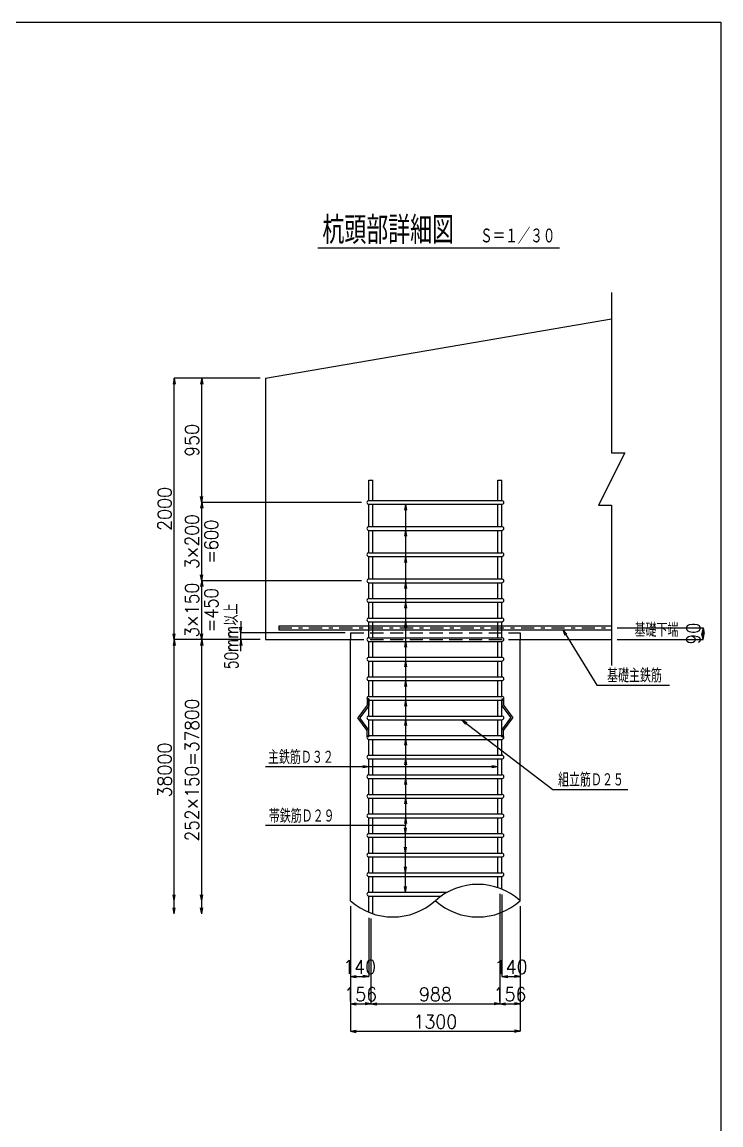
# Model space of a CAD drawing. Extents: x -19525 to 20025, y -14225 to 14225.
# Drawn here: x 11103 to 20025, y -226 to 13850 of the extents above; entities that cross this region are included whole.
import ezdxf
from ezdxf.enums import TextEntityAlignment as Align

# ---------------------------------------------------------------- set-up
doc = ezdxf.new("R2010")
doc.units = 0
doc.header["$LTSCALE"] = 0.2
doc.header["$MEASUREMENT"] = 0
doc.linetypes.add('CENTER', pattern=[1934.3, 841, -420.5, 252.3, -420.5])
doc.linetypes.add('DASHED', pattern=[1261.5, 841, -420.5])
doc.layers.get('0').update_dxf_attribs({"linetype": 'CONTINUOUS'})
for name, color, linetype in [('LAYER0003', 7, 'CONTINUOUS'), ('LAYER0015', 7, 'CONTINUOUS'), ('LAYER0016', 7, 'CONTINUOUS'), ('LAYER0017', 7, 'CONTINUOUS'), ('LAYER0018', 7, 'CONTINUOUS'), ('LAYER0019', 7, 'CONTINUOUS'), ('LAYER0020', 7, 'CONTINUOUS')]:
    doc.layers.add(name, color=color, linetype=linetype)
doc.styles.get("Standard").update_dxf_attribs({"font": 'txt.shx', "width": 0.8, "bigfont": 'bigfont.shx'})

# ---------------------------------------------------------------- blocks, each defined once
blk = doc.blocks.new('GROUP_1')
at = {"layer": 'LAYER0015', "color": 1, "linetype": 'Continuous'}
for p, q in [((-19525, 13850), (20025, 13850)), ((20025, 13850), (20025, -13850))]:
    blk.add_line(p, q, dxfattribs=at)
blk = doc.blocks.new('GROUP_56')
at = {"layer": 'LAYER0016', "color": 7, "linetype": 'Continuous'}
for p, q in [((18629, 10397), (18629, 8350)), ((18796, 8350), (18462, 7683)), ((18629, 8350), (18796, 8350)), ((18462, 7683), (18629, 7683)), ((18629, 7683), (18629, 5636))]:
    blk.add_line(p, q, dxfattribs=at)
blk = doc.blocks.new('GROUP_57')
at = {"layer": 'LAYER0017', "color": 7, "linetype": 'Continuous'}
for p, q in [((17176, 8003), (17229, 8003)), ((17176, 7743), (17176, 8003)), ((17229, 7743), (17229, 8003)), ((17176, 7410), (17176, 7695)), ((17229, 7410), (17229, 7695)), ((17176, 7077), (17176, 7362)), ((17229, 7077), (17229, 7362)), ((17176, 6743), (17176, 7028)), ((17229, 6743), (17229, 7028)), ((17176, 6493), (17176, 6695)), ((17229, 6493), (17229, 6695)), ((17176, 6243), (17176, 6445)), ((17229, 6243), (17229, 6445)), ((17176, 5993), (17176, 6195)), ((17229, 5993), (17229, 6195)), ((17176, 5743), (17176, 5945)), ((17229, 5743), (17229, 5945)), ((17176, 5493), (17176, 5695)), ((17229, 5493), (17229, 5695)), ((17176, 5243), (17176, 5445)), ((17229, 5243), (17229, 5445)), ((17176, 4993), (17176, 5195)), ((17229, 4993), (17229, 5195)), ((17176, 4743), (17176, 4945)), ((17229, 4743), (17229, 4945)), ((17176, 4493), (17176, 4695)), ((17229, 4493), (17229, 4695)), ((17176, 4243), (17176, 4445)), ((17229, 4243), (17229, 4445)), ((17176, 3993), (17176, 4195)), ((17229, 3993), (17229, 4195)), ((17176, 3743), (17176, 3945)), ((17229, 3743), (17229, 3945)), ((17176, 3493), (17176, 3695)), ((17229, 3493), (17229, 3695)), ((17176, 3243), (17176, 3445)), ((17229, 3243), (17229, 3445)), ((17176, 2993), (17176, 3195)), ((17229, 2993), (17229, 3195)), ((17176, 2803), (17176, 2945)), ((17229, 2783), (17229, 2945))]:
    blk.add_line(p, q, dxfattribs=at)
blk = doc.blocks.new('GROUP_58')
at = {"layer": 'LAYER0017', "color": 7, "linetype": 'Continuous'}
for p, q in [((15529, 8003), (15582, 8003)), ((15529, 7743), (15529, 8003)), ((15582, 7743), (15582, 8003)), ((15529, 7410), (15529, 7695)), ((15582, 7410), (15582, 7695)), ((15529, 7077), (15529, 7362)), ((15582, 7077), (15582, 7362)), ((15529, 6743), (15529, 7028)), ((15582, 6743), (15582, 7028)), ((15529, 6493), (15529, 6695)), ((15582, 6493), (15582, 6695)), ((15529, 6243), (15529, 6445)), ((15582, 6243), (15582, 6445)), ((15529, 5993), (15529, 6195)), ((15582, 5993), (15582, 6195)), ((15529, 5743), (15529, 5945)), ((15582, 5743), (15582, 5945)), ((15529, 5493), (15529, 5695)), ((15582, 5493), (15582, 5695)), ((15529, 5243), (15529, 5445)), ((15582, 5243), (15582, 5445)), ((15529, 4993), (15529, 5195)), ((15582, 4993), (15582, 5195)), ((15529, 4743), (15529, 4945)), ((15582, 4743), (15582, 4945)), ((15529, 4493), (15529, 4695)), ((15582, 4493), (15582, 4695)), ((15529, 4243), (15529, 4445)), ((15582, 4243), (15582, 4445)), ((15529, 3993), (15529, 4195)), ((15582, 3993), (15582, 4195)), ((15529, 3743), (15529, 3945)), ((15582, 3743), (15582, 3945)), ((15529, 3493), (15529, 3695)), ((15582, 3493), (15582, 3695)), ((15529, 3243), (15529, 3445)), ((15582, 3243), (15582, 3445)), ((15529, 2993), (15529, 3195)), ((15582, 2993), (15582, 3195)), ((15529, 2743), (15529, 2945)), ((15582, 2743), (15582, 2945)), ((15529, 2489), (15529, 2695)), ((15582, 2469), (15582, 2695))]:
    blk.add_line(p, q, dxfattribs=at)
blk = doc.blocks.new('GROUP_59')
at = {"layer": 'LAYER0018', "color": 7, "linetype": 'Continuous'}
for p, q in [((15507, 5211), (15507, 5131)), ((15529, 5211), (15507, 5211)), ((15529, 5211), (15529, 5124)), ((15507, 5131), (15388, 4969)), ((15529, 5124), (15415, 4969)), ((15507, 4807), (15388, 4969)), ((15529, 4814), (15415, 4969)), ((15507, 4728), (15507, 4807)), ((15529, 4728), (15529, 4814)), ((15529, 4728), (15507, 4728))]:
    blk.add_line(p, q, dxfattribs=at)
blk = doc.blocks.new('GROUP_60')
at = {"layer": 'LAYER0018', "color": 7, "linetype": 'Continuous'}
for p, q in [((17229, 5211), (17229, 5124)), ((17229, 5211), (17251, 5211)), ((17251, 5211), (17251, 5131)), ((17229, 5124), (17343, 4969)), ((17251, 5131), (17370, 4969)), ((17229, 4814), (17343, 4969)), ((17251, 4807), (17370, 4969)), ((17229, 4728), (17229, 4814)), ((17251, 4728), (17251, 4807)), ((17229, 4728), (17251, 4728))]:
    blk.add_line(p, q, dxfattribs=at)
blk = doc.blocks.new('GROUP_61')
at = {"layer": 'LAYER0018', "color": 7, "linetype": 'Continuous'}
for p, q in [((15529, 5993), (17229, 5993)), ((15529, 5945), (17229, 5945))]:
    blk.add_line(p, q, dxfattribs=at)
for centre, start, end in [((15529, 5969), 90, 270), ((17229, 5969), 270, 450)]:
    blk.add_arc(centre, 24.2, start, end, dxfattribs=at)
blk = doc.blocks.new('GROUP_62')
at = {"layer": 'LAYER0018', "color": 7, "linetype": 'Continuous'}
for p, q in [((15529, 5743), (17229, 5743)), ((15529, 5695), (17229, 5695))]:
    blk.add_line(p, q, dxfattribs=at)
for centre, start, end in [((15529, 5719), 90, 270), ((17229, 5719), 270, 450)]:
    blk.add_arc(centre, 24.2, start, end, dxfattribs=at)
blk = doc.blocks.new('GROUP_63')
at = {"layer": 'LAYER0018', "color": 7, "linetype": 'Continuous'}
for p, q in [((15529, 5493), (17229, 5493)), ((15529, 5445), (17229, 5445))]:
    blk.add_line(p, q, dxfattribs=at)
for centre, start, end in [((15529, 5469), 90, 270), ((17229, 5469), 270, 450)]:
    blk.add_arc(centre, 24.2, start, end, dxfattribs=at)
blk = doc.blocks.new('GROUP_64')
at = {"layer": 'LAYER0018', "color": 7, "linetype": 'Continuous'}
for p, q in [((15529, 5243), (17229, 5243)), ((15529, 5195), (17229, 5195))]:
    blk.add_line(p, q, dxfattribs=at)
for centre, start, end in [((15529, 5219), 90, 270), ((17229, 5219), 270, 450)]:
    blk.add_arc(centre, 24.2, start, end, dxfattribs=at)
blk = doc.blocks.new('GROUP_65')
at = {"layer": 'LAYER0018', "color": 7, "linetype": 'Continuous'}
for p, q in [((15529, 4993), (17229, 4993)), ((15529, 4945), (17229, 4945))]:
    blk.add_line(p, q, dxfattribs=at)
for centre, start, end in [((15529, 4969), 90, 270), ((17229, 4969), 270, 450)]:
    blk.add_arc(centre, 24.2, start, end, dxfattribs=at)
blk = doc.blocks.new('GROUP_66')
at = {"layer": 'LAYER0018', "color": 7, "linetype": 'Continuous'}
for p, q in [((15529, 4743), (17229, 4743)), ((15529, 4695), (17229, 4695))]:
    blk.add_line(p, q, dxfattribs=at)
for centre, start, end in [((15529, 4719), 90, 270), ((17229, 4719), 270, 450)]:
    blk.add_arc(centre, 24.2, start, end, dxfattribs=at)
blk = doc.blocks.new('GROUP_67')
at = {"layer": 'LAYER0018', "color": 7, "linetype": 'Continuous'}
for p, q in [((15529, 4493), (17229, 4493)), ((15529, 4445), (17229, 4445))]:
    blk.add_line(p, q, dxfattribs=at)
for centre, start, end in [((15529, 4469), 90, 270), ((17229, 4469), 270, 450)]:
    blk.add_arc(centre, 24.2, start, end, dxfattribs=at)
blk = doc.blocks.new('GROUP_68')
at = {"layer": 'LAYER0018', "color": 7, "linetype": 'Continuous'}
for p, q in [((15529, 4243), (17229, 4243)), ((15529, 4195), (17229, 4195))]:
    blk.add_line(p, q, dxfattribs=at)
for centre, start, end in [((15529, 4219), 90, 270), ((17229, 4219), 270, 450)]:
    blk.add_arc(centre, 24.2, start, end, dxfattribs=at)
blk = doc.blocks.new('GROUP_69')
at = {"layer": 'LAYER0018', "color": 7, "linetype": 'Continuous'}
for p, q in [((15529, 3993), (17229, 3993)), ((15529, 3945), (17229, 3945))]:
    blk.add_line(p, q, dxfattribs=at)
for centre, start, end in [((15529, 3969), 90, 270), ((17229, 3969), 270, 450)]:
    blk.add_arc(centre, 24.2, start, end, dxfattribs=at)
blk = doc.blocks.new('GROUP_70')
at = {"layer": 'LAYER0018', "color": 7, "linetype": 'Continuous'}
for p, q in [((15529, 3743), (17229, 3743)), ((15529, 3695), (17229, 3695))]:
    blk.add_line(p, q, dxfattribs=at)
for centre, start, end in [((15529, 3719), 90, 270), ((17229, 3719), 270, 450)]:
    blk.add_arc(centre, 24.2, start, end, dxfattribs=at)
blk = doc.blocks.new('GROUP_71')
at = {"layer": 'LAYER0018', "color": 7, "linetype": 'Continuous'}
for p, q in [((15529, 3493), (17229, 3493)), ((15529, 3445), (17229, 3445))]:
    blk.add_line(p, q, dxfattribs=at)
for centre, start, end in [((15529, 3469), 90, 270), ((17229, 3469), 270, 450)]:
    blk.add_arc(centre, 24.2, start, end, dxfattribs=at)
blk = doc.blocks.new('GROUP_72')
at = {"layer": 'LAYER0018', "color": 7, "linetype": 'Continuous'}
for p, q in [((15529, 3243), (17229, 3243)), ((15529, 3195), (17229, 3195))]:
    blk.add_line(p, q, dxfattribs=at)
for centre, start, end in [((15529, 3219), 90, 270), ((17229, 3219), 270, 450)]:
    blk.add_arc(centre, 24.2, start, end, dxfattribs=at)
blk = doc.blocks.new('GROUP_73')
at = {"layer": 'LAYER0018', "color": 7, "linetype": 'Continuous'}
for p, q in [((15529, 2993), (17229, 2993)), ((15529, 2945), (17229, 2945))]:
    blk.add_line(p, q, dxfattribs=at)
for centre, start, end in [((15529, 2969), 90, 270), ((17229, 2969), 270, 450)]:
    blk.add_arc(centre, 24.2, start, end, dxfattribs=at)
blk = doc.blocks.new('GROUP_74')
at = {"layer": 'LAYER0018', "color": 7, "linetype": 'Continuous'}
for p, q in [((15529, 6243), (17229, 6243)), ((15529, 6195), (17229, 6195))]:
    blk.add_line(p, q, dxfattribs=at)
for centre, start, end in [((15529, 6219), 90, 270), ((17229, 6219), 270, 450)]:
    blk.add_arc(centre, 24.2, start, end, dxfattribs=at)
blk = doc.blocks.new('GROUP_75')
at = {"layer": 'LAYER0018', "color": 7, "linetype": 'Continuous'}
for p, q in [((15529, 6493), (17229, 6493)), ((15529, 6445), (17229, 6445))]:
    blk.add_line(p, q, dxfattribs=at)
for centre, start, end in [((15529, 6469), 90, 270), ((17229, 6469), 270, 450)]:
    blk.add_arc(centre, 24.2, start, end, dxfattribs=at)
blk = doc.blocks.new('GROUP_76')
at = {"layer": 'LAYER0018', "color": 7, "linetype": 'Continuous'}
for p, q in [((15529, 6743), (17229, 6743)), ((15529, 6695), (17229, 6695))]:
    blk.add_line(p, q, dxfattribs=at)
for centre, start, end in [((15529, 6719), 90, 270), ((17229, 6719), 270, 450)]:
    blk.add_arc(centre, 24.2, start, end, dxfattribs=at)
blk = doc.blocks.new('GROUP_77')
at = {"layer": 'LAYER0018', "color": 7, "linetype": 'Continuous'}
for p, q in [((15529, 7077), (17229, 7077)), ((15529, 7028), (17229, 7028))]:
    blk.add_line(p, q, dxfattribs=at)
for centre, start, end in [((15529, 7053), 90, 270), ((17229, 7053), 270, 450)]:
    blk.add_arc(centre, 24.2, start, end, dxfattribs=at)
blk = doc.blocks.new('GROUP_78')
at = {"layer": 'LAYER0018', "color": 7, "linetype": 'Continuous'}
for p, q in [((15529, 7410), (17229, 7410)), ((15529, 7362), (17229, 7362))]:
    blk.add_line(p, q, dxfattribs=at)
for centre, start, end in [((15529, 7386), 90, 270), ((17229, 7386), 270, 450)]:
    blk.add_arc(centre, 24.2, start, end, dxfattribs=at)
blk = doc.blocks.new('GROUP_79')
at = {"layer": 'LAYER0018', "color": 7, "linetype": 'Continuous'}
for p, q in [((15529, 7743), (17229, 7743)), ((15529, 7695), (17229, 7695))]:
    blk.add_line(p, q, dxfattribs=at)
for centre, start, end in [((15529, 7719), 90, 270), ((17229, 7719), 270, 450)]:
    blk.add_arc(centre, 24.2, start, end, dxfattribs=at)
blk = doc.blocks.new('_OPEN30')
at = {"layer": 'LAYER0003', "color": 0, "linetype": 'Continuous'}
for q in [(-0.97, 0.26), (-0.97, -0.26)]:
    blk.add_line((0, 0), q, dxfattribs=at)

msp = doc.modelspace()

# ---------------------------------------------------------------- linework, layer by layer
at = {"layer": 'LAYER0016', "color": 4, "linetype": 'Continuous'}
msp.add_line((14879, 10969), (17962, 10969), dxfattribs=at)
at = {"layer": 'LAYER0016', "color": 7, "linetype": 'Continuous'}
for p, q in [((14212, 9303), (18629, 10064)), ((14212, 9303), (14212, 5969)), ((14212, 5969), (15296, 5969)), ((15296, 2636), (15296, 5969)), ((17462, 2636), (17462, 5969)), ((17462, 5969), (18629, 5969))]:
    msp.add_line(p, q, dxfattribs=at)
at = {"layer": 'LAYER0016', "color": 7, "linetype": 'DASHED'}
for p, q in [((15296, 6053), (17462, 6053)), ((15296, 6053), (15296, 5969)), ((15296, 5969), (17462, 5969)), ((17462, 6053), (17462, 5969))]:
    msp.add_line(p, q, dxfattribs=at)
at = {"layer": 'LAYER0016', "color": 7, "linetype": 'Continuous'}
for centre, start, end in [((16921, 2036), 47.925, 132.075), ((15837, 3236), 227.925, 312.075), ((16921, 3236), 227.925, 312.075)]:
    msp.add_arc(centre, 808, start, end, dxfattribs=at)
at = {"layer": 'LAYER0017', "color": 7, "linetype": 'Continuous'}
for p, q in [((14379, 6143), (18629, 6143)), ((14379, 6143), (14379, 6095)), ((14379, 6095), (18629, 6095))]:
    msp.add_line(p, q, dxfattribs=at)
at = {"layer": 'LAYER0017', "color": 2, "linetype": 'CENTER'}
msp.add_line((14379, 6119), (18629, 6119), dxfattribs=at)
at = {"layer": 'LAYER0018', "color": 7, "linetype": 'Continuous'}
for p, q in [((15529, 2743), (16530, 2743)), ((15529, 2695), (16453, 2695))]:
    msp.add_line(p, q, dxfattribs=at)
msp.add_arc((15529, 2719), 24.2, 90, 270, dxfattribs=at)
at = {"layer": 'LAYER0019', "color": 2, "linetype": 'Continuous'}
for p, q in [((14142, 9303), (13046, 9303)), ((13046, 5969), (13046, 9303)), ((13396, 7719), (13396, 9303)), ((15435, 7719), (13396, 7719)), ((13396, 6719), (13396, 7719)), ((15435, 6719), (13396, 6719)), ((13396, 5969), (13396, 6719)), ((13896, 6203), (13896, 6053)), ((18699, 6119), (19796, 6119)), ((19796, 5969), (19796, 6119)), ((14142, 5969), (13046, 5969)), ((13046, 2636), (13046, 5969)), ((13396, 2636), (13396, 5969)), ((15226, 6053), (13896, 6053)), ((13896, 5969), (13896, 6053)), ((13896, 5819), (13896, 5969)), ((18699, 5969), (19796, 5969)), ((17202, 2724), (17202, 1319)), ((17229, 2713), (17229, 1669)), ((13046, 2469), (13046, 2636)), ((13396, 2469), (13396, 2636)), ((15296, 2566), (15296, 969)), ((17462, 2566), (17462, 969)), ((15529, 2419), (15529, 1669)), ((15556, 2408), (15556, 1319)), ((15296, 1669), (15529, 1669)), ((17229, 1669), (17462, 1669)), ((15296, 1319), (15556, 1319)), ((15556, 1319), (17202, 1319)), ((17202, 1319), (17462, 1319)), ((15296, 969), (17462, 969))]:
    msp.add_line(p, q, dxfattribs=at)
at = {"layer": 'LAYER0020', "color": 2, "linetype": 'Continuous'}
for p, q in [((15997, 7695), (15997, 7362)), ((15997, 7362), (15997, 7028)), ((15997, 7028), (15997, 6695)), ((15997, 6695), (15997, 6445)), ((15997, 6445), (15997, 6195)), ((15997, 6195), (15997, 5945)), ((18006, 6095), (18441, 5386)), ((15997, 5945), (15997, 5695)), ((15997, 5695), (15997, 5445)), ((15997, 5445), (15997, 5195)), ((18441, 5386), (19370, 5386)), ((15997, 5195), (15997, 4945)), ((15997, 4945), (15997, 4695)), ((16715, 4945), (17877, 4056)), ((15997, 4695), (15997, 4445)), ((15997, 4445), (15997, 4195)), ((15529, 4344), (14212, 4344)), ((17176, 4344), (15529, 4344)), ((15997, 4195), (15997, 3945)), ((15997, 3945), (15997, 3695)), ((17877, 4056), (18837, 4056)), ((15997, 3695), (15997, 3594)), ((15997, 3594), (14212, 3594)), ((15997, 3493), (15997, 3594)), ((15997, 3243), (15997, 3493)), ((15997, 2993), (15997, 3243)), ((15997, 2743), (15997, 2993))]:
    msp.add_line(p, q, dxfattribs=at)

# ---------------------------------------------------------------- block references
at = {"linetype": 'Continuous'}
for name in ['GROUP_1', 'GROUP_56', 'GROUP_58', 'GROUP_57', 'GROUP_79', 'GROUP_78', 'GROUP_77', 'GROUP_76', 'GROUP_75', 'GROUP_74', 'GROUP_61', 'GROUP_62', 'GROUP_63', 'GROUP_59', 'GROUP_64', 'GROUP_60', 'GROUP_65', 'GROUP_66', 'GROUP_67', 'GROUP_68', 'GROUP_69', 'GROUP_70', 'GROUP_71', 'GROUP_72', 'GROUP_73']:
    msp.add_blockref(name, (0, 0), dxfattribs=at)
at = {"layer": 'LAYER0019', "color": 2, "linetype": 'Continuous', "xscale": 76.46601831087537, "yscale": 50.31938088706952}
for p, rotation in [((13046, 9303), 90), ((13396, 9303), 90), ((13396, 7719), 270), ((13396, 7719), 90), ((13396, 6719), 270), ((13396, 6719), 90), ((13896, 6053), 270), ((19796, 6119), 90), ((13046, 5969), 270), ((13046, 5969), 90), ((13396, 5969), 270), ((13396, 5969), 90), ((13896, 5969), 90), ((19796, 5969), 270), ((13046, 2636), 270), ((13396, 2636), 270), ((13046, 2469), 270), ((13396, 2469), 270), ((15296, 1669), 180), ((15529, 1669), 360), ((17229, 1669), 180), ((17462, 1669), 360), ((15296, 1319), 180), ((15556, 1319), 360), ((15556, 1319), 180), ((17202, 1319), 360), ((17202, 1319), 180), ((17462, 1319), 360), ((15296, 969), 180), ((17462, 969), 360)]:
    msp.add_blockref('_OPEN30', p, dxfattribs=dict(at, rotation=rotation))
at = {"layer": 'LAYER0020', "color": 2, "linetype": 'Continuous', "xscale": 76.46601831087537, "yscale": 50.31938088706952}
for p, rotation in [((15997, 7695), 90), ((15997, 7362), 90), ((15997, 7028), 90), ((15997, 6695), 90), ((15997, 6445), 90), ((15997, 6195), 90), ((18006, 6095), 121.5292260764036), ((15997, 5945), 90), ((15997, 5695), 90), ((15997, 5445), 90), ((15997, 5195), 90), ((15997, 4945), 90), ((16715, 4945), 142.5679311069265), ((15997, 4695), 90), ((15997, 4445), 90), ((15529, 4344), 359.9999999999994), ((17176, 4344), 359.9999999999993), ((15997, 4195), 90), ((15997, 3945), 90), ((15997, 3695), 90), ((15997, 3493), 270), ((15997, 3243), 270), ((15997, 2993), 270), ((15997, 2743), 270)]:
    msp.add_blockref('_OPEN30', p, dxfattribs=dict(at, rotation=rotation))

# ---------------------------------------------------------------- texts
at = {"layer": 'LAYER0016', "color": 4}
for s, height, width, p, p2 in [('杭頭部詳細図', 350, 0.699029, (14937, 11019), (16617, 11019)), ('Ｓ＝１／３０', 200, 0.712871, (16951, 11019), (17911, 11019))]:
    msp.add_text(s, height=height, dxfattribs=dict(at, width=width)).set_placement(p, p2, align=Align.FIT)
at = {"layer": 'LAYER0019', "color": 6}
for s, width, p, p2 in [('950', 0.96, (13361, 8301), (13361, 8721)), ('2000', 1.010526, (13011, 7356), (13011, 7916)), ('3×200', 0.882353, (13361, 6869), (13361, 7569)), ('=600', 0.96, (13606, 6939), (13606, 7499)), ('3×150', 0.916031, (13361, 5994), (13361, 6694)), ('=450', 0.914286, (13606, 6064), (13606, 6624)), ('50mm以上', 0.804469, (13861, 5591), (13861, 6431)), ('90', 1.066667, (19761, 5904), (19761, 6184)), ('252×150=37800', 0.864266, (13361, 3393), (13361, 5213)), ('38000', 0.96, (13011, 3953), (13011, 4653))]:
    msp.add_text(s, height=175, rotation=90, dxfattribs=dict(at, width=width)).set_placement(p, p2, align=Align.FIT)
for s, width, p, p2 in [('基礎下端', 0.705882, (18922, 6004), (19482, 6004)), ('140', 1.107692, (15202, 1704), (15622, 1704)), ('140', 1.107692, (17136, 1704), (17556, 1704)), ('156', 1.028571, (15216, 1354), (15636, 1354)), ('988', 0.9, (16169, 1354), (16589, 1354)), ('156', 1.028571, (17122, 1354), (17542, 1354)), ('1300', 1.066667, (16099, 1004), (16659, 1004))]:
    msp.add_text(s, height=175, dxfattribs=dict(at, width=width)).set_placement(p, p2, align=Align.FIT)
at = {"layer": 'LAYER0020', "color": 6}
for s, width, p, p2 in [('基礎主鉄筋', 0.697674, (18571, 5421), (19271, 5421)), ('主鉄筋Ｄ３２', 0.705882, (14242, 4379), (15082, 4379)), ('組立筋Ｄ２５', 0.705882, (17946, 4091), (18786, 4091)), ('帯鉄筋Ｄ２９', 0.705882, (14253, 3629), (15093, 3629))]:
    msp.add_text(s, height=175, dxfattribs=dict(at, width=width)).set_placement(p, p2, align=Align.FIT)

doc.saveas('drawing.dxf')
